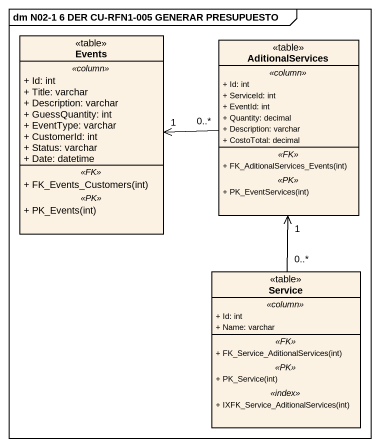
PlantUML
@startuml
mainframe dm N02-1 6 DER CU-RFN1-005 GENERAR PRESUPUESTO
hide circle
hide empty members
skinparam classAttributeIconSize 0
class Events <<table>> {
  .. <<column>> ..
  + Id: int
  + Title: varchar
  + Description: varchar
  + GuessQuantity: int
  + EventType: varchar
  + CustomerId: int
  + Status: varchar
  + Date: datetime
  .. <<FK>> ..
  + FK_Events_Customers(int)
  .. <<PK>> ..
  + PK_Events(int)
}
class AditionalServices <<table>> {
  .. <<column>> ..
  + Id: int
  + ServiceId: int
  + EventId: int
  + Quantity: decimal
  + Description: varchar
  + CostoTotal: decimal
  .. <<FK>> ..
  + FK_AditionalServices_Events(int)
  .. <<PK>> ..
  + PK_EventServices(int)
}
class Service <<table>> {
  .. <<column>> ..
  + Id: int
  + Name: varchar
  .. <<FK>> ..
  + FK_Service_AditionalServices(int)
  .. <<PK>> ..
  + PK_Service(int)
  .. <<index>> ..
  + IXFK_Service_AditionalServices(int)
}
AditionalServices "0..*" -left-> "1" Events
Service "0..*" -up-> "1" AditionalServices
@enduml
